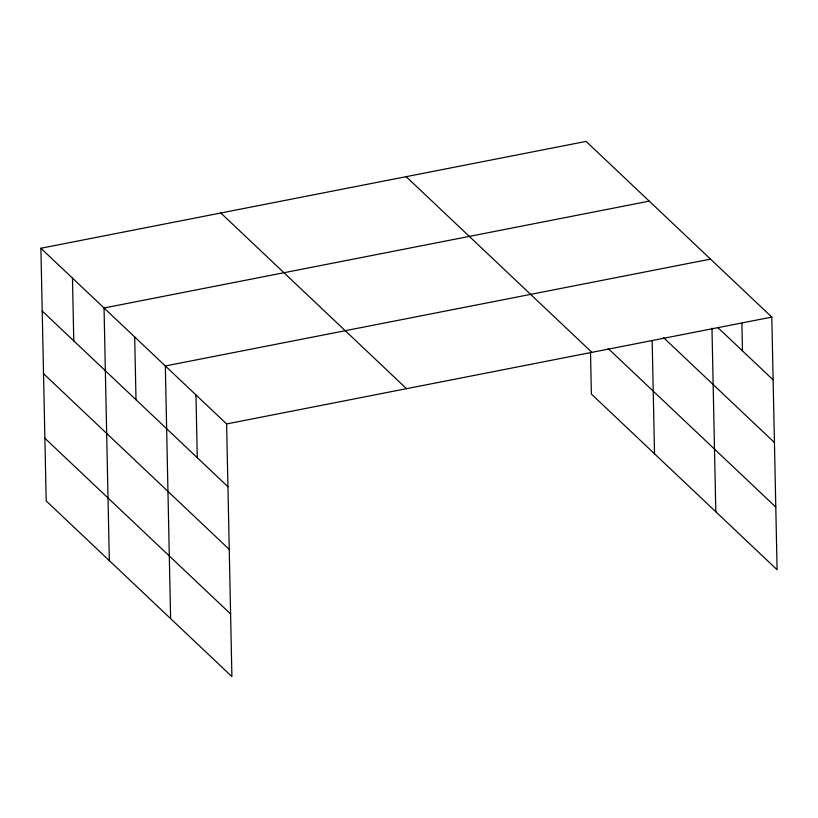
<?xml version="1.0" encoding="UTF-8"?>
<svg xmlns="http://www.w3.org/2000/svg" width="818" height="818" viewBox="0 0 818 818"><rect width="100%" height="100%" fill="white"/><g stroke="black" fill="none" stroke-linecap="round" stroke-linejoin="round"><path stroke-width="1.23" d="M40.9 248.253L226.617 423.939L231.903 676.598L46.197 500.913L40.9 248.253L586.097 141.402L771.803 317.087L777.1 569.747L591.383 394.061L590.524 352.701M649.236 201.136L104.039 307.987L109.336 560.647M710.525 259.112L165.328 365.963L170.614 618.623M226.617 423.939L771.803 317.087M718.143 327.854L773.122 379.869M663.582 337.66L774.431 442.528M608.111 348.468L775.791 507.088M406.178 176.668L591.895 352.353M220.819 212.997L406.526 388.683M42.219 311.024L227.925 486.71M43.528 373.683L229.234 549.379M44.878 438.243L230.594 613.94M741.906 323.253L742.478 350.871M711.967 328.151L715.811 511.771M652.161 340.493L654.533 453.796M195.972 394.951L197.281 457.722M134.684 336.975L136.003 399.746M72.475 278.12L73.784 340.891"/></g></svg>
